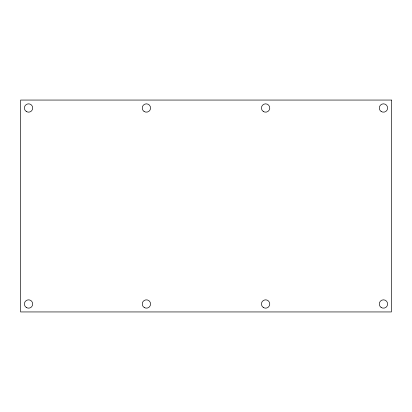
<?xml version="1.0" encoding="UTF-8"?>
<svg xmlns="http://www.w3.org/2000/svg" width="412" height="412" viewBox="0 0 412 412"><rect width="100%" height="100%" fill="white"/><g stroke="black" fill="none" stroke-linecap="round" stroke-linejoin="round"><path stroke-width="0.62" d="M391.4 100.059L20.6 100.059L20.6 311.941L391.4 311.941L391.4 100.059M381.115 111.456A4.171 4.171 0 0 0 387.615 108.299A4.171 4.171 0 0 0 381.63 104.251A4.171 4.171 0 0 0 381.115 111.456M263.253 111.456A4.171 4.171 0 0 0 269.752 108.299A4.171 4.171 0 0 0 263.773 104.251A4.171 4.171 0 0 0 263.253 111.456M144.071 111.456A4.171 4.171 0 0 0 150.565 108.299A4.171 4.171 0 0 0 144.586 104.251A4.171 4.171 0 0 0 144.071 111.456M26.461 111.616A4.171 4.171 0 0 0 32.718 108.001A4.171 4.171 0 0 0 26.461 104.391A4.171 4.171 0 0 0 26.461 111.616M381.115 307.45A4.171 4.171 0 0 0 387.615 304.293A4.171 4.171 0 0 0 381.63 300.245A4.171 4.171 0 0 0 381.115 307.45M263.505 307.609A4.171 4.171 0 0 0 269.762 303.999A4.171 4.171 0 0 0 263.505 300.384A4.171 4.171 0 0 0 263.505 307.609M144.324 307.609A4.171 4.171 0 0 0 150.576 303.999A4.171 4.171 0 0 0 144.324 300.384A4.171 4.171 0 0 0 144.324 307.609M26.461 307.609A4.171 4.171 0 0 0 32.718 303.999A4.171 4.171 0 0 0 26.461 300.384A4.171 4.171 0 0 0 26.461 307.609"/></g></svg>
